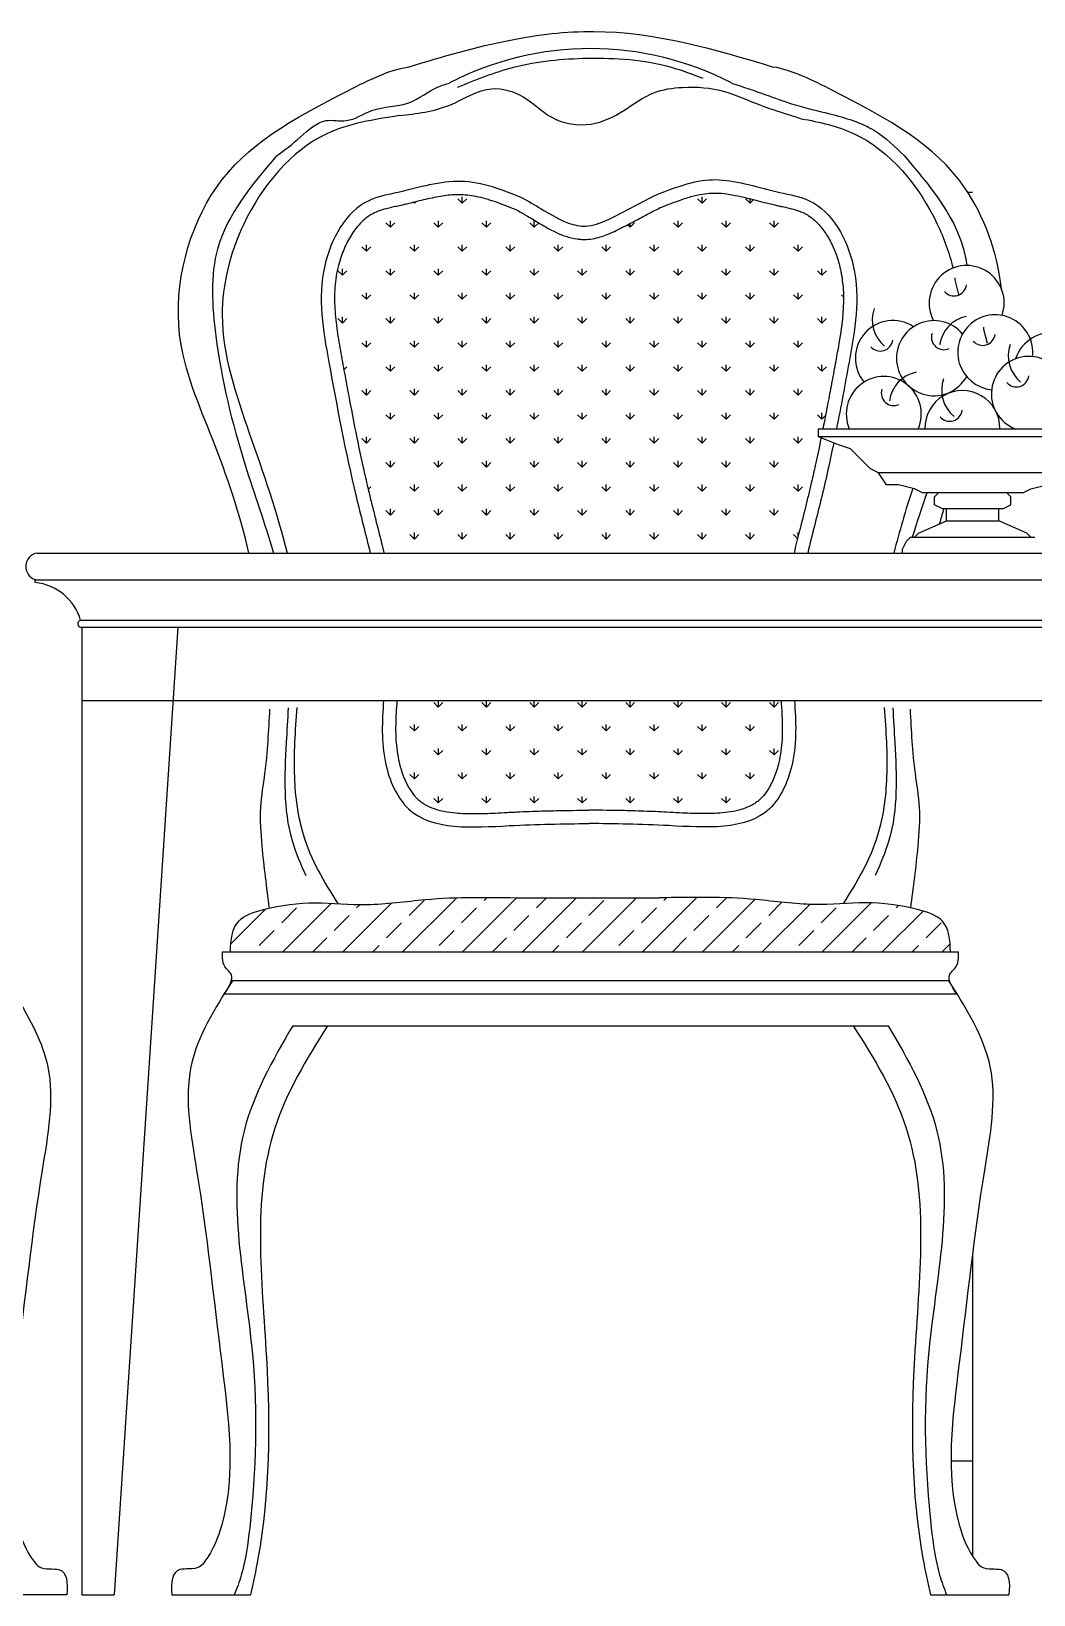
# Model space of a CAD drawing. Header units: inches. Extents: x 10 to 52.5, y 12.2 to 37.
# Drawn here: x 23.417 to 24.168, y 15.676 to 16.846 of the extents above; entities that cross this region are included whole.
import ezdxf

# ---------------------------------------------------------------- set-up
doc = ezdxf.new("R2010")
doc.units = ezdxf.units.IN
doc.header["$MEASUREMENT"] = 0
doc.layers.add('02', color=2, linetype='Continuous')

msp = doc.modelspace()

# ---------------------------------------------------------------- linework, layer by layer
at = {"layer": '02'}
for p, q in [((23.7036, 16.7175), (23.7029, 16.7181)), ((23.7036, 16.7175), (23.7046, 16.7186)), ((23.7036, 16.7175), (23.7036, 16.7183)), ((23.7395, 16.7175), (23.7361, 16.7209)), ((23.7395, 16.7175), (23.7395, 16.7223)), ((23.7395, 16.7175), (23.7429, 16.7209)), ((23.9191, 16.7175), (23.9157, 16.7209)), ((23.9191, 16.7175), (23.9191, 16.7223)), ((23.9191, 16.7175), (23.9225, 16.7209)), ((23.955, 16.7175), (23.9517, 16.7209)), ((23.955, 16.7175), (23.955, 16.7209)), ((23.955, 16.7175), (23.9577, 16.7202)), ((24.1217, 16.7256), (24.1182, 16.7256)), ((23.6856, 16.6995), (23.6823, 16.7029)), ((23.6856, 16.6996), (23.6856, 16.7043)), ((23.6856, 16.6995), (23.689, 16.7029)), ((23.7215, 16.6995), (23.7182, 16.7029)), ((23.7215, 16.6995), (23.7249, 16.7029)), ((23.7216, 16.6996), (23.7216, 16.7043)), ((23.7575, 16.6995), (23.7541, 16.7029)), ((23.7575, 16.6996), (23.7575, 16.7043)), ((23.7575, 16.6995), (23.7608, 16.7029)), ((23.7934, 16.6995), (23.79, 16.7029)), ((23.7934, 16.6996), (23.7934, 16.7043)), ((23.7934, 16.6995), (23.7967, 16.7029)), ((23.8652, 16.6995), (23.8633, 16.7014)), ((23.8652, 16.6995), (23.8686, 16.7029)), ((23.8652, 16.6996), (23.8652, 16.7024)), ((23.9011, 16.6995), (23.8978, 16.7029)), ((23.9011, 16.6995), (23.9045, 16.7029)), ((23.9012, 16.6996), (23.9012, 16.7043)), ((23.9371, 16.6995), (23.9337, 16.7029)), ((23.9371, 16.6996), (23.9371, 16.7043)), ((23.9371, 16.6995), (23.9404, 16.7029)), ((23.973, 16.6995), (23.9696, 16.7029)), ((23.973, 16.6996), (23.973, 16.7043)), ((23.973, 16.6995), (23.9764, 16.7029)), ((23.6677, 16.6816), (23.6643, 16.685)), ((23.6677, 16.6816), (23.6677, 16.6864)), ((23.6677, 16.6816), (23.671, 16.685)), ((23.7036, 16.6816), (23.7002, 16.685)), ((23.7036, 16.6816), (23.7036, 16.6864)), ((23.7036, 16.6816), (23.707, 16.685)), ((23.7395, 16.6816), (23.7361, 16.685)), ((23.7395, 16.6816), (23.7395, 16.6864)), ((23.7395, 16.6816), (23.7429, 16.685)), ((23.7754, 16.6816), (23.7721, 16.685)), ((23.7754, 16.6816), (23.7754, 16.6864)), ((23.7754, 16.6816), (23.7788, 16.685)), ((23.8113, 16.6816), (23.808, 16.685)), ((23.8113, 16.6816), (23.8147, 16.685)), ((23.8114, 16.6816), (23.8114, 16.6864)), ((23.8473, 16.6816), (23.8439, 16.685)), ((23.8473, 16.6816), (23.8473, 16.6864)), ((23.8473, 16.6816), (23.8506, 16.685)), ((23.8832, 16.6816), (23.8798, 16.685)), ((23.8832, 16.6816), (23.8832, 16.6864)), ((23.8832, 16.6816), (23.8866, 16.685)), ((23.9191, 16.6816), (23.9157, 16.685)), ((23.9191, 16.6816), (23.9191, 16.6864)), ((23.9191, 16.6816), (23.9225, 16.685)), ((23.955, 16.6816), (23.9517, 16.685)), ((23.955, 16.6816), (23.955, 16.6864)), ((23.955, 16.6816), (23.9584, 16.685)), ((23.991, 16.6816), (23.9876, 16.685)), ((23.991, 16.6816), (23.991, 16.6864)), ((23.991, 16.6816), (23.9943, 16.685)), ((23.6497, 16.6636), (23.6463, 16.667)), ((23.6497, 16.6637), (23.6497, 16.6684)), ((23.6497, 16.6636), (23.6531, 16.667)), ((23.6856, 16.6636), (23.6823, 16.667)), ((23.6856, 16.6637), (23.6856, 16.6684)), ((23.6856, 16.6636), (23.689, 16.667)), ((23.7215, 16.6636), (23.7182, 16.667)), ((23.7215, 16.6636), (23.7249, 16.667)), ((23.7216, 16.6637), (23.7216, 16.6684)), ((23.7575, 16.6636), (23.7541, 16.667)), ((23.7575, 16.6637), (23.7575, 16.6684)), ((23.7575, 16.6636), (23.7608, 16.667)), ((23.7934, 16.6636), (23.79, 16.667)), ((23.7934, 16.6637), (23.7934, 16.6684)), ((23.7934, 16.6636), (23.7968, 16.667)), ((23.8293, 16.6636), (23.8259, 16.667)), ((23.8293, 16.6637), (23.8293, 16.6684)), ((23.8293, 16.6636), (23.8327, 16.667)), ((23.8652, 16.6636), (23.8619, 16.667)), ((23.8652, 16.6637), (23.8652, 16.6684)), ((23.8652, 16.6636), (23.8686, 16.667)), ((23.9011, 16.6636), (23.8978, 16.667)), ((23.9011, 16.6636), (23.9045, 16.667)), ((23.9012, 16.6637), (23.9012, 16.6684)), ((23.9371, 16.6636), (23.9337, 16.667)), ((23.9371, 16.6637), (23.9371, 16.6684)), ((23.9371, 16.6636), (23.9404, 16.667)), ((23.973, 16.6636), (23.9696, 16.667)), ((23.973, 16.6637), (23.973, 16.6684)), ((23.973, 16.6636), (23.9764, 16.667)), ((24.0089, 16.6636), (24.0055, 16.667)), ((24.0089, 16.6637), (24.0089, 16.6684)), ((24.0089, 16.6636), (24.0123, 16.667)), ((24.1087, 16.6601), (24.1087, 16.6617)), ((24.1114, 16.6493), (24.1087, 16.6601)), ((23.6677, 16.6457), (23.6643, 16.649)), ((23.6677, 16.6457), (23.6677, 16.6505)), ((23.6677, 16.6457), (23.671, 16.649)), ((23.7036, 16.6457), (23.7002, 16.649)), ((23.7036, 16.6457), (23.7036, 16.6505)), ((23.7036, 16.6457), (23.707, 16.649)), ((23.7395, 16.6457), (23.7361, 16.649)), ((23.7395, 16.6457), (23.7395, 16.6505)), ((23.7395, 16.6457), (23.7429, 16.649)), ((23.7754, 16.6457), (23.7721, 16.649)), ((23.7754, 16.6457), (23.7754, 16.6505)), ((23.7754, 16.6457), (23.7788, 16.649)), ((23.8113, 16.6457), (23.808, 16.649)), ((23.8113, 16.6457), (23.8147, 16.649)), ((23.8114, 16.6457), (23.8114, 16.6505)), ((23.8473, 16.6457), (23.8439, 16.649)), ((23.8473, 16.6457), (23.8473, 16.6505)), ((23.8473, 16.6457), (23.8506, 16.649)), ((23.8832, 16.6457), (23.8798, 16.649)), ((23.8832, 16.6457), (23.8832, 16.6505)), ((23.8832, 16.6457), (23.8866, 16.649)), ((23.9191, 16.6457), (23.9157, 16.649)), ((23.9191, 16.6457), (23.9191, 16.6505)), ((23.9191, 16.6457), (23.9225, 16.649)), ((23.955, 16.6457), (23.9517, 16.649)), ((23.955, 16.6457), (23.955, 16.6505)), ((23.955, 16.6457), (23.9584, 16.649)), ((23.991, 16.6457), (23.9876, 16.649)), ((23.991, 16.6457), (23.991, 16.6505)), ((23.991, 16.6457), (23.9943, 16.649)), ((24.025, 16.6475), (24.0235, 16.649)), ((23.6497, 16.6277), (23.6463, 16.6311)), ((23.6497, 16.6277), (23.6497, 16.6325)), ((23.6497, 16.6277), (23.6531, 16.6311)), ((23.6856, 16.6277), (23.6823, 16.6311)), ((23.6856, 16.6277), (23.6856, 16.6325)), ((23.6856, 16.6277), (23.689, 16.6311)), ((23.7215, 16.6277), (23.7182, 16.6311)), ((23.7215, 16.6277), (23.7249, 16.6311)), ((23.7216, 16.6277), (23.7216, 16.6325)), ((23.7575, 16.6277), (23.7541, 16.6311)), ((23.7575, 16.6277), (23.7575, 16.6325)), ((23.7575, 16.6277), (23.7608, 16.6311)), ((23.7934, 16.6277), (23.79, 16.6311)), ((23.7934, 16.6277), (23.7934, 16.6325)), ((23.7934, 16.6277), (23.7968, 16.6311)), ((23.8293, 16.6277), (23.8259, 16.6311)), ((23.8293, 16.6277), (23.8293, 16.6325)), ((23.8293, 16.6277), (23.8327, 16.6311)), ((23.8652, 16.6277), (23.8619, 16.6311)), ((23.8652, 16.6277), (23.8652, 16.6325)), ((23.8652, 16.6277), (23.8686, 16.6311)), ((23.9011, 16.6277), (23.8978, 16.6311)), ((23.9011, 16.6277), (23.9045, 16.6311)), ((23.9012, 16.6277), (23.9012, 16.6325)), ((23.9371, 16.6277), (23.9337, 16.6311)), ((23.9371, 16.6277), (23.9371, 16.6325)), ((23.9371, 16.6277), (23.9404, 16.6311)), ((23.973, 16.6277), (23.9696, 16.6311)), ((23.973, 16.6277), (23.973, 16.6325)), ((23.973, 16.6277), (23.9764, 16.6311)), ((24.0089, 16.6277), (24.0055, 16.6311)), ((24.0089, 16.6277), (24.0089, 16.6325)), ((24.0089, 16.6277), (24.0123, 16.6311)), ((24.1301, 16.6231), (24.1301, 16.6247)), ((23.6677, 16.6097), (23.6643, 16.6131)), ((23.6677, 16.6098), (23.6677, 16.6145)), ((23.6677, 16.6097), (23.671, 16.6131)), ((23.7036, 16.6097), (23.7002, 16.6131)), ((23.7036, 16.6098), (23.7036, 16.6145)), ((23.7036, 16.6097), (23.707, 16.6131)), ((23.7395, 16.6097), (23.7361, 16.6131)), ((23.7395, 16.6098), (23.7395, 16.6145)), ((23.7395, 16.6097), (23.7429, 16.6131)), ((23.7754, 16.6097), (23.7721, 16.6131)), ((23.7754, 16.6098), (23.7754, 16.6145)), ((23.7754, 16.6097), (23.7788, 16.6131)), ((23.8113, 16.6097), (23.808, 16.6131)), ((23.8113, 16.6097), (23.8147, 16.6131)), ((23.8114, 16.6098), (23.8114, 16.6145)), ((23.8473, 16.6097), (23.8439, 16.6131)), ((23.8473, 16.6098), (23.8473, 16.6145)), ((23.8473, 16.6097), (23.8506, 16.6131)), ((23.8832, 16.6097), (23.8798, 16.6131)), ((23.8832, 16.6098), (23.8832, 16.6145)), ((23.8832, 16.6097), (23.8866, 16.6131)), ((23.9191, 16.6097), (23.9157, 16.6131)), ((23.9191, 16.6098), (23.9191, 16.6145)), ((23.9191, 16.6097), (23.9225, 16.6131)), ((23.955, 16.6097), (23.9517, 16.6131)), ((23.955, 16.6098), (23.955, 16.6145)), ((23.955, 16.6097), (23.9584, 16.6131)), ((23.991, 16.6097), (23.9876, 16.6131)), ((23.991, 16.6098), (23.991, 16.6145)), ((23.991, 16.6097), (23.9943, 16.6131)), ((24.1328, 16.6124), (24.1301, 16.6231)), ((23.6507, 16.5928), (23.6531, 16.5951)), ((23.6856, 16.5918), (23.6823, 16.5951)), ((23.6856, 16.5918), (23.6856, 16.5966)), ((23.6856, 16.5918), (23.689, 16.5951)), ((23.7215, 16.5918), (23.7182, 16.5951)), ((23.7215, 16.5918), (23.7249, 16.5951)), ((23.7216, 16.5918), (23.7216, 16.5966)), ((23.7575, 16.5918), (23.7541, 16.5951)), ((23.7575, 16.5918), (23.7575, 16.5966)), ((23.7575, 16.5918), (23.7608, 16.5951)), ((23.7934, 16.5918), (23.79, 16.5951)), ((23.7934, 16.5918), (23.7934, 16.5966)), ((23.7934, 16.5918), (23.7968, 16.5951)), ((23.8293, 16.5918), (23.8259, 16.5951)), ((23.8293, 16.5918), (23.8293, 16.5966)), ((23.8293, 16.5918), (23.8327, 16.5951)), ((23.8652, 16.5918), (23.8619, 16.5951)), ((23.8652, 16.5918), (23.8652, 16.5966)), ((23.8652, 16.5918), (23.8686, 16.5951)), ((23.9011, 16.5918), (23.8978, 16.5951)), ((23.9011, 16.5918), (23.9045, 16.5951)), ((23.9012, 16.5918), (23.9012, 16.5966)), ((23.9371, 16.5918), (23.9337, 16.5951)), ((23.9371, 16.5918), (23.9371, 16.5966)), ((23.9371, 16.5918), (23.9404, 16.5951)), ((23.973, 16.5918), (23.9696, 16.5951)), ((23.973, 16.5918), (23.973, 16.5966)), ((23.973, 16.5918), (23.9764, 16.5951)), ((24.0089, 16.5918), (24.0055, 16.5951)), ((24.0089, 16.5918), (24.0089, 16.5966)), ((24.0089, 16.5918), (24.0123, 16.5951)), ((23.6677, 16.5738), (23.6643, 16.5772)), ((23.6677, 16.5739), (23.6677, 16.5786)), ((23.6677, 16.5738), (23.671, 16.5772)), ((23.7036, 16.5738), (23.7002, 16.5772)), ((23.7036, 16.5739), (23.7036, 16.5786)), ((23.7036, 16.5738), (23.707, 16.5772)), ((23.7395, 16.5738), (23.7361, 16.5772)), ((23.7395, 16.5739), (23.7395, 16.5786)), ((23.7395, 16.5738), (23.7429, 16.5772)), ((23.7754, 16.5738), (23.7721, 16.5772)), ((23.7754, 16.5739), (23.7754, 16.5786)), ((23.7754, 16.5738), (23.7788, 16.5772)), ((23.8113, 16.5738), (23.808, 16.5772)), ((23.8113, 16.5738), (23.8147, 16.5772)), ((23.8114, 16.5739), (23.8114, 16.5786)), ((23.8473, 16.5738), (23.8439, 16.5772)), ((23.8473, 16.5739), (23.8473, 16.5786)), ((23.8473, 16.5738), (23.8506, 16.5772)), ((23.8832, 16.5738), (23.8798, 16.5772)), ((23.8832, 16.5739), (23.8832, 16.5786)), ((23.8832, 16.5738), (23.8866, 16.5772)), ((23.9191, 16.5738), (23.9157, 16.5772)), ((23.9191, 16.5739), (23.9191, 16.5786)), ((23.9191, 16.5738), (23.9225, 16.5772)), ((23.955, 16.5738), (23.9517, 16.5772)), ((23.955, 16.5739), (23.955, 16.5786)), ((23.955, 16.5738), (23.9584, 16.5772)), ((23.991, 16.5738), (23.9876, 16.5772)), ((23.991, 16.5739), (23.991, 16.5786)), ((23.991, 16.5738), (23.9943, 16.5772)), ((23.6856, 16.5559), (23.6823, 16.5592)), ((23.6856, 16.5559), (23.6856, 16.5607)), ((23.6856, 16.5559), (23.689, 16.5592)), ((23.7215, 16.5559), (23.7182, 16.5592)), ((23.7215, 16.5559), (23.7249, 16.5592)), ((23.7216, 16.5559), (23.7216, 16.5607)), ((23.7575, 16.5559), (23.7541, 16.5592)), ((23.7575, 16.5559), (23.7575, 16.5607)), ((23.7575, 16.5559), (23.7608, 16.5592)), ((23.7934, 16.5559), (23.79, 16.5592)), ((23.7934, 16.5559), (23.7934, 16.5607)), ((23.7934, 16.5559), (23.7968, 16.5592)), ((23.8293, 16.5559), (23.8259, 16.5592)), ((23.8293, 16.5559), (23.8293, 16.5607)), ((23.8293, 16.5559), (23.8327, 16.5592)), ((23.8652, 16.5559), (23.8619, 16.5592)), ((23.8652, 16.5559), (23.8652, 16.5607)), ((23.8652, 16.5559), (23.8686, 16.5592)), ((23.9011, 16.5559), (23.8978, 16.5592)), ((23.9011, 16.5559), (23.9045, 16.5592)), ((23.9012, 16.5559), (23.9012, 16.5607)), ((23.9371, 16.5559), (23.9337, 16.5592)), ((23.9371, 16.5559), (23.9371, 16.5607)), ((23.9371, 16.5559), (23.9404, 16.5592)), ((23.973, 16.5559), (23.9696, 16.5592)), ((23.973, 16.5559), (23.973, 16.5607)), ((23.973, 16.5559), (23.9764, 16.5592)), ((24.0089, 16.5559), (24.0055, 16.5592)), ((24.0089, 16.5559), (24.0089, 16.5607)), ((24.0089, 16.5559), (24.0116, 16.5585)), ((23.6677, 16.5379), (23.6677, 16.5427)), ((23.7036, 16.5379), (23.7036, 16.5427)), ((23.7395, 16.5379), (23.7395, 16.5427)), ((23.7754, 16.5379), (23.7754, 16.5427)), ((23.8114, 16.5379), (23.8114, 16.5427)), ((23.8473, 16.5379), (23.8473, 16.5427)), ((23.8832, 16.5379), (23.8832, 16.5427)), ((23.9191, 16.5379), (23.9191, 16.5427)), ((23.955, 16.5379), (23.955, 16.5427)), ((23.991, 16.5379), (23.991, 16.5427)), ((24.0063, 16.5426), (24.0063, 16.5486)), ((24.0063, 16.5486), (24.2373, 16.5486)), ((24.0213, 16.5366), (24.0063, 16.5426)), ((24.0063, 16.5426), (24.0063, 16.5426)), ((24.2373, 16.5426), (24.0063, 16.5426)), ((24.0213, 16.5426), (24.0213, 16.5426)), ((24.0393, 16.5426), (24.0393, 16.5426)), ((24.0633, 16.5426), (24.0633, 16.5426)), ((24.0933, 16.5426), (24.0933, 16.5426)), ((24.1233, 16.5426), (24.1233, 16.5426)), ((24.1503, 16.5426), (24.1503, 16.5426)), ((23.6677, 16.5379), (23.6643, 16.5413)), ((23.6677, 16.5379), (23.671, 16.5413)), ((23.7036, 16.5379), (23.7002, 16.5413)), ((23.7036, 16.5379), (23.707, 16.5413)), ((23.7395, 16.5379), (23.7361, 16.5413)), ((23.7395, 16.5379), (23.7429, 16.5413)), ((23.7754, 16.5379), (23.7721, 16.5413)), ((23.7754, 16.5379), (23.7788, 16.5413)), ((23.8113, 16.5379), (23.808, 16.5413)), ((23.8113, 16.5379), (23.8147, 16.5413)), ((23.8473, 16.5379), (23.8439, 16.5413)), ((23.8473, 16.5379), (23.8506, 16.5413)), ((23.8832, 16.5379), (23.8798, 16.5413)), ((23.8832, 16.5379), (23.8866, 16.5413)), ((23.9191, 16.5379), (23.9157, 16.5413)), ((23.9191, 16.5379), (23.9225, 16.5413)), ((23.955, 16.5379), (23.9517, 16.5413)), ((23.955, 16.5379), (23.9584, 16.5413)), ((23.991, 16.5379), (23.9876, 16.5413)), ((23.991, 16.5379), (23.9943, 16.5413)), ((24.0303, 16.5336), (24.0213, 16.5366)), ((24.0393, 16.5246), (24.0303, 16.5336)), ((23.6856, 16.5199), (23.6823, 16.5233)), ((23.6856, 16.52), (23.6856, 16.5247)), ((23.6856, 16.5199), (23.689, 16.5233)), ((23.7215, 16.5199), (23.7182, 16.5233)), ((23.7215, 16.5199), (23.7249, 16.5233)), ((23.7216, 16.52), (23.7216, 16.5247)), ((23.7575, 16.5199), (23.7541, 16.5233)), ((23.7575, 16.52), (23.7575, 16.5247)), ((23.7575, 16.5199), (23.7608, 16.5233)), ((23.7934, 16.5199), (23.79, 16.5233)), ((23.7934, 16.52), (23.7934, 16.5247)), ((23.7934, 16.5199), (23.7968, 16.5233)), ((23.8293, 16.5199), (23.8259, 16.5233)), ((23.8293, 16.52), (23.8293, 16.5247)), ((23.8293, 16.5199), (23.8327, 16.5233)), ((23.8652, 16.5199), (23.8619, 16.5233)), ((23.8652, 16.52), (23.8652, 16.5247)), ((23.8652, 16.5199), (23.8686, 16.5233)), ((23.9011, 16.5199), (23.8978, 16.5233)), ((23.9011, 16.5199), (23.9045, 16.5233)), ((23.9012, 16.52), (23.9012, 16.5247)), ((23.9371, 16.5199), (23.9337, 16.5233)), ((23.9371, 16.52), (23.9371, 16.5247)), ((23.9371, 16.5199), (23.9404, 16.5233)), ((23.973, 16.5199), (23.9696, 16.5233)), ((23.973, 16.52), (23.973, 16.5247)), ((23.973, 16.5199), (23.9764, 16.5233)), ((24.0453, 16.5186), (24.0393, 16.5246)), ((24.0513, 16.5156), (24.0453, 16.5186)), ((23.7036, 16.502), (23.7036, 16.5068)), ((23.7395, 16.502), (23.7395, 16.5068)), ((23.7754, 16.502), (23.7754, 16.5068)), ((23.8114, 16.502), (23.8114, 16.5068)), ((23.8473, 16.502), (23.8473, 16.5068)), ((23.8832, 16.502), (23.8832, 16.5068)), ((23.9191, 16.502), (23.9191, 16.5068)), ((23.955, 16.502), (23.955, 16.5068)), ((23.991, 16.502), (23.991, 16.5068)), ((24.0573, 16.5066), (24.0513, 16.5156)), ((24.1923, 16.5156), (24.0513, 16.5156)), ((24.0663, 16.5066), (24.0573, 16.5066)), ((24.0783, 16.5036), (24.0663, 16.5066)), ((24.1653, 16.5036), (24.1773, 16.5066)), ((23.669, 16.5033), (23.671, 16.5053)), ((23.7036, 16.502), (23.7002, 16.5053)), ((23.7036, 16.502), (23.707, 16.5053)), ((23.7395, 16.502), (23.7361, 16.5053)), ((23.7395, 16.502), (23.7429, 16.5053)), ((23.7754, 16.502), (23.7721, 16.5053)), ((23.7754, 16.502), (23.7788, 16.5053)), ((23.8113, 16.502), (23.808, 16.5053)), ((23.8113, 16.502), (23.8147, 16.5053)), ((23.8473, 16.502), (23.8439, 16.5053)), ((23.8473, 16.502), (23.8506, 16.5053)), ((23.8832, 16.502), (23.8798, 16.5053)), ((23.8832, 16.502), (23.8866, 16.5053)), ((23.9191, 16.502), (23.9157, 16.5053)), ((23.9191, 16.502), (23.9225, 16.5053)), ((23.955, 16.502), (23.9517, 16.5053)), ((23.955, 16.502), (23.9584, 16.5053)), ((23.991, 16.502), (23.9876, 16.5053)), ((23.991, 16.502), (23.9943, 16.5053)), ((24.0843, 16.5006), (24.0783, 16.5036)), ((24.0783, 16.5036), (24.0783, 16.5036)), ((24.1593, 16.5006), (24.0843, 16.5006)), ((24.0933, 16.4976), (24.0963, 16.5006)), ((24.0933, 16.5006), (24.0933, 16.5006)), ((24.0933, 16.4916), (24.0933, 16.4976)), ((24.0933, 16.4976), (24.0933, 16.4976)), ((24.0963, 16.5006), (24.0963, 16.5006)), ((24.1143, 16.5006), (24.1143, 16.5006)), ((24.1233, 16.5006), (24.1233, 16.5006)), ((24.1293, 16.5006), (24.1293, 16.5006)), ((24.1443, 16.5006), (24.1443, 16.5006)), ((24.1503, 16.4976), (24.1473, 16.5006)), ((24.1503, 16.5006), (24.1503, 16.5006)), ((24.1503, 16.4916), (24.1503, 16.4976)), ((24.1503, 16.4976), (24.1503, 16.4976)), ((24.1593, 16.5006), (24.1653, 16.5036)), ((24.1653, 16.5036), (24.1653, 16.5036)), ((23.6856, 16.484), (23.6823, 16.4874)), ((23.6856, 16.484), (23.6856, 16.4888)), ((23.6856, 16.484), (23.689, 16.4874)), ((23.7215, 16.484), (23.7182, 16.4874)), ((23.7215, 16.484), (23.7249, 16.4874)), ((23.7216, 16.484), (23.7216, 16.4888)), ((23.7575, 16.484), (23.7541, 16.4874)), ((23.7575, 16.484), (23.7575, 16.4888)), ((23.7575, 16.484), (23.7608, 16.4874)), ((23.7934, 16.484), (23.79, 16.4874)), ((23.7934, 16.484), (23.7934, 16.4888)), ((23.7934, 16.484), (23.7968, 16.4874)), ((23.8293, 16.484), (23.8259, 16.4874)), ((23.8293, 16.484), (23.8293, 16.4888)), ((23.8293, 16.484), (23.8327, 16.4874)), ((23.8652, 16.484), (23.8619, 16.4874)), ((23.8652, 16.484), (23.8652, 16.4888)), ((23.8652, 16.484), (23.8686, 16.4874)), ((23.9011, 16.484), (23.8978, 16.4874)), ((23.9011, 16.484), (23.9045, 16.4874)), ((23.9012, 16.484), (23.9012, 16.4888)), ((23.9371, 16.484), (23.9337, 16.4874)), ((23.9371, 16.484), (23.9371, 16.4888)), ((23.9371, 16.484), (23.9404, 16.4874)), ((23.973, 16.484), (23.9696, 16.4874)), ((23.973, 16.484), (23.973, 16.4888)), ((23.973, 16.484), (23.9764, 16.4874)), ((24.0993, 16.4886), (24.0933, 16.4916)), ((24.0993, 16.4886), (24.0993, 16.4886)), ((24.1443, 16.4886), (24.0993, 16.4886)), ((24.1023, 16.4796), (24.1023, 16.4886)), ((24.1023, 16.4886), (24.1023, 16.4886)), ((24.1023, 16.4856), (24.1023, 16.4856)), ((24.1113, 16.4886), (24.1113, 16.4886)), ((24.1233, 16.4886), (24.1233, 16.4886)), ((24.1413, 16.4796), (24.1413, 16.4886)), ((24.1413, 16.4856), (24.1413, 16.4856)), ((24.1443, 16.4886), (24.1503, 16.4916)), ((24.1443, 16.4886), (24.1443, 16.4886)), ((24.0813, 16.4706), (24.1023, 16.4796)), ((24.1023, 16.4796), (24.1413, 16.4796)), ((24.1053, 16.4796), (24.1053, 16.4796)), ((24.1383, 16.4796), (24.1383, 16.4796)), ((24.1623, 16.4706), (24.1413, 16.4796)), ((23.7036, 16.4661), (23.7002, 16.4694)), ((23.7036, 16.4661), (23.7036, 16.4709)), ((23.7036, 16.4661), (23.707, 16.4694)), ((23.7395, 16.4661), (23.7361, 16.4694)), ((23.7395, 16.4661), (23.7395, 16.4709)), ((23.7395, 16.4661), (23.7429, 16.4694)), ((23.7754, 16.4661), (23.7721, 16.4694)), ((23.7754, 16.4661), (23.7754, 16.4709)), ((23.7754, 16.4661), (23.7788, 16.4694)), ((23.8113, 16.4661), (23.808, 16.4694)), ((23.8113, 16.4661), (23.8147, 16.4694)), ((23.8114, 16.4661), (23.8114, 16.4709)), ((23.8473, 16.4661), (23.8439, 16.4694)), ((23.8473, 16.4661), (23.8473, 16.4709)), ((23.8473, 16.4661), (23.8506, 16.4694)), ((23.8832, 16.4661), (23.8798, 16.4694)), ((23.8832, 16.4661), (23.8832, 16.4709)), ((23.8832, 16.4661), (23.8866, 16.4694)), ((23.9191, 16.4661), (23.9157, 16.4694)), ((23.9191, 16.4661), (23.9191, 16.4709)), ((23.9191, 16.4661), (23.9225, 16.4694)), ((23.955, 16.4661), (23.9517, 16.4694)), ((23.955, 16.4661), (23.955, 16.4709)), ((23.955, 16.4661), (23.9584, 16.4694)), ((23.9906, 16.4664), (23.9876, 16.4694)), ((23.991, 16.4679), (23.991, 16.4709)), ((24.0693, 16.4586), (24.0723, 16.4646)), ((24.0723, 16.4646), (24.0753, 16.4676)), ((24.0753, 16.4676), (24.0753, 16.4676)), ((24.0753, 16.4676), (24.1683, 16.4676)), ((24.0783, 16.4676), (24.0813, 16.4706)), ((24.0993, 16.4676), (24.0993, 16.4676)), ((24.1233, 16.4676), (24.1233, 16.4676)), ((24.1443, 16.4676), (24.1443, 16.4676)), ((24.1653, 16.4676), (24.1623, 16.4706)), ((24.1653, 16.4676), (24.1653, 16.4676)), ((23.4209, 16.4556), (24.9036, 16.4556)), ((24.0693, 16.4556), (24.0693, 16.4586)), ((24.0693, 16.4586), (24.0693, 16.4586)), ((24.0723, 16.4556), (24.0723, 16.4556)), ((24.0783, 16.4556), (24.0783, 16.4556)), ((24.0873, 16.4556), (24.0873, 16.4556)), ((24.0963, 16.4556), (24.0963, 16.4556)), ((24.1083, 16.4556), (24.1083, 16.4556)), ((24.1233, 16.4556), (24.1233, 16.4556)), ((24.1353, 16.4556), (24.1353, 16.4556)), ((24.1473, 16.4556), (24.1473, 16.4556)), ((24.1563, 16.4556), (24.1563, 16.4556)), ((24.1653, 16.4556), (24.1653, 16.4556)), ((23.4196, 16.4356), (24.905, 16.4356)), ((23.4196, 16.4335), (23.4196, 16.4356)), ((24.871, 16.4052), (23.4536, 16.4052)), ((23.4545, 16.4001), (24.8701, 16.4001)), ((23.4545, 16.4001), (23.4545, 15.6756)), ((23.5264, 16.4001), (23.4786, 15.6756)), ((23.4545, 16.3451), (24.8701, 16.3451)), ((23.7215, 16.3403), (23.7182, 16.3437)), ((23.7215, 16.3403), (23.7249, 16.3437)), ((23.7216, 16.3404), (23.7216, 16.3451)), ((23.7575, 16.3403), (23.7541, 16.3437)), ((23.7575, 16.3404), (23.7575, 16.3451)), ((23.7575, 16.3403), (23.7608, 16.3437)), ((23.7934, 16.3403), (23.79, 16.3437)), ((23.7934, 16.3404), (23.7934, 16.3451)), ((23.7934, 16.3403), (23.7968, 16.3437)), ((23.8293, 16.3403), (23.8259, 16.3437)), ((23.8293, 16.3404), (23.8293, 16.3451)), ((23.8293, 16.3403), (23.8327, 16.3437)), ((23.8652, 16.3403), (23.8619, 16.3437)), ((23.8652, 16.3404), (23.8652, 16.3451)), ((23.8652, 16.3403), (23.8686, 16.3437)), ((23.9011, 16.3403), (23.8978, 16.3437)), ((23.9011, 16.3403), (23.9045, 16.3437)), ((23.9012, 16.3404), (23.9012, 16.3451)), ((23.9371, 16.3403), (23.9337, 16.3437)), ((23.9371, 16.3404), (23.9371, 16.3451)), ((23.9371, 16.3403), (23.9404, 16.3437)), ((23.973, 16.3403), (23.9696, 16.3437)), ((23.973, 16.3404), (23.973, 16.3451)), ((23.973, 16.3403), (23.9764, 16.3437)), ((23.7036, 16.3224), (23.7002, 16.3257)), ((23.7036, 16.3224), (23.7036, 16.3272)), ((23.7036, 16.3224), (23.707, 16.3257)), ((23.7395, 16.3224), (23.7361, 16.3257)), ((23.7395, 16.3224), (23.7395, 16.3272)), ((23.7395, 16.3224), (23.7429, 16.3257)), ((23.7754, 16.3224), (23.7721, 16.3257)), ((23.7754, 16.3224), (23.7754, 16.3272)), ((23.7754, 16.3224), (23.7788, 16.3257)), ((23.8113, 16.3224), (23.808, 16.3257)), ((23.8113, 16.3224), (23.8147, 16.3257)), ((23.8114, 16.3224), (23.8114, 16.3272)), ((23.8473, 16.3224), (23.8439, 16.3257)), ((23.8473, 16.3224), (23.8473, 16.3272)), ((23.8473, 16.3224), (23.8506, 16.3257)), ((23.8832, 16.3224), (23.8798, 16.3257)), ((23.8832, 16.3224), (23.8832, 16.3272)), ((23.8832, 16.3224), (23.8866, 16.3257)), ((23.9191, 16.3224), (23.9157, 16.3257)), ((23.9191, 16.3224), (23.9191, 16.3272)), ((23.9191, 16.3224), (23.9225, 16.3257)), ((23.955, 16.3224), (23.9517, 16.3257)), ((23.955, 16.3224), (23.955, 16.3272)), ((23.955, 16.3224), (23.9584, 16.3257)), ((23.7215, 16.3044), (23.7182, 16.3078)), ((23.7215, 16.3044), (23.7249, 16.3078)), ((23.7216, 16.3044), (23.7216, 16.3092)), ((23.7575, 16.3044), (23.7541, 16.3078)), ((23.7575, 16.3044), (23.7575, 16.3092)), ((23.7575, 16.3044), (23.7608, 16.3078)), ((23.7934, 16.3044), (23.79, 16.3078)), ((23.7934, 16.3044), (23.7934, 16.3092)), ((23.7934, 16.3044), (23.7968, 16.3078)), ((23.8293, 16.3044), (23.8259, 16.3078)), ((23.8293, 16.3044), (23.8293, 16.3092)), ((23.8293, 16.3044), (23.8327, 16.3078)), ((23.8652, 16.3044), (23.8619, 16.3078)), ((23.8652, 16.3044), (23.8652, 16.3092)), ((23.8652, 16.3044), (23.8686, 16.3078)), ((23.9011, 16.3044), (23.8978, 16.3078)), ((23.9011, 16.3044), (23.9045, 16.3078)), ((23.9012, 16.3044), (23.9012, 16.3092)), ((23.9371, 16.3044), (23.9337, 16.3078)), ((23.9371, 16.3044), (23.9371, 16.3092)), ((23.9371, 16.3044), (23.9404, 16.3078)), ((23.973, 16.3044), (23.9696, 16.3078)), ((23.973, 16.3044), (23.973, 16.3092)), ((23.973, 16.3044), (23.9764, 16.3078)), ((23.7036, 16.2865), (23.7002, 16.2898)), ((23.7036, 16.2865), (23.7036, 16.2912)), ((23.7036, 16.2865), (23.707, 16.2898)), ((23.7395, 16.2865), (23.7361, 16.2898)), ((23.7395, 16.2865), (23.7395, 16.2912)), ((23.7395, 16.2865), (23.7429, 16.2898)), ((23.7754, 16.2865), (23.7721, 16.2898)), ((23.7754, 16.2865), (23.7754, 16.2912)), ((23.7754, 16.2865), (23.7788, 16.2898)), ((23.8113, 16.2865), (23.808, 16.2898)), ((23.8113, 16.2865), (23.8147, 16.2898)), ((23.8114, 16.2865), (23.8114, 16.2912)), ((23.8473, 16.2865), (23.8439, 16.2898)), ((23.8473, 16.2865), (23.8473, 16.2912)), ((23.8473, 16.2865), (23.8506, 16.2898)), ((23.8832, 16.2865), (23.8798, 16.2898)), ((23.8832, 16.2865), (23.8832, 16.2912)), ((23.8832, 16.2865), (23.8866, 16.2898)), ((23.9191, 16.2865), (23.9157, 16.2898)), ((23.9191, 16.2865), (23.9191, 16.2912)), ((23.9191, 16.2865), (23.9225, 16.2898)), ((23.955, 16.2865), (23.9517, 16.2898)), ((23.955, 16.2865), (23.955, 16.2912)), ((23.955, 16.2865), (23.9584, 16.2898)), ((23.7216, 16.2685), (23.7216, 16.2733)), ((23.7575, 16.2685), (23.7575, 16.2733)), ((23.7934, 16.2685), (23.7934, 16.2733)), ((23.8293, 16.2685), (23.8293, 16.2733)), ((23.8652, 16.2685), (23.8652, 16.2733)), ((23.9012, 16.2685), (23.9012, 16.2733)), ((23.9371, 16.2685), (23.9371, 16.2733)), ((23.7215, 16.2685), (23.7182, 16.2719)), ((23.7215, 16.2685), (23.7249, 16.2719)), ((23.7575, 16.2685), (23.7541, 16.2719)), ((23.7575, 16.2685), (23.7608, 16.2719)), ((23.7934, 16.2685), (23.79, 16.2719)), ((23.7934, 16.2685), (23.7968, 16.2719)), ((23.8293, 16.2685), (23.8259, 16.2719)), ((23.8293, 16.2685), (23.8327, 16.2719)), ((23.8652, 16.2685), (23.8619, 16.2719)), ((23.8652, 16.2685), (23.8686, 16.2719)), ((23.9011, 16.2685), (23.8978, 16.2719)), ((23.9011, 16.2685), (23.9045, 16.2719)), ((23.9371, 16.2685), (23.9337, 16.2719)), ((23.9371, 16.2685), (23.9404, 16.2719)), ((23.605, 16.157), (23.6414, 16.1934)), ((23.6499, 16.157), (23.6865, 16.1935)), ((23.6603, 16.1899), (23.6629, 16.1924)), ((23.6948, 16.157), (23.7354, 16.1975)), ((23.6996, 16.1842), (23.7109, 16.1955)), ((23.7397, 16.157), (23.7802, 16.1975)), ((23.7558, 16.1955), (23.7581, 16.1978)), ((23.7842, 16.1974), (23.8869, 16.1974)), ((23.7846, 16.157), (23.8251, 16.1974)), ((23.795, 16.1899), (23.8026, 16.1974)), ((23.8295, 16.157), (23.87, 16.1974)), ((23.8343, 16.1842), (23.8456, 16.1955)), ((23.8744, 16.157), (23.9152, 16.1978)), ((23.8905, 16.1955), (23.8925, 16.1975)), ((23.9193, 16.157), (23.9586, 16.1962)), ((23.9298, 16.1899), (23.9374, 16.1975)), ((23.9642, 16.157), (23.9997, 16.1925)), ((23.969, 16.1842), (23.9789, 16.1941)), ((24.0091, 16.157), (24.0458, 16.1936)), ((24.0645, 16.1899), (24.0662, 16.1916)), ((23.5661, 16.163), (23.5922, 16.1891)), ((23.6042, 16.1786), (23.6154, 16.1899)), ((23.6435, 16.173), (23.6547, 16.1842)), ((23.6828, 16.1674), (23.694, 16.1786)), ((23.7389, 16.1786), (23.7501, 16.1899)), ((23.7782, 16.173), (23.7894, 16.1842)), ((23.8175, 16.1674), (23.8287, 16.1786)), ((23.8736, 16.1786), (23.8849, 16.1899)), ((23.9129, 16.173), (23.9241, 16.1842)), ((23.9522, 16.1674), (23.9634, 16.1786)), ((24.0083, 16.1786), (24.0196, 16.1899)), ((24.0476, 16.173), (24.0588, 16.1842)), ((24.0541, 16.157), (24.0846, 16.1875)), ((24.0869, 16.1674), (24.0981, 16.1786)), ((23.5874, 16.1618), (23.5986, 16.173)), ((23.6275, 16.157), (23.6379, 16.1674)), ((23.7221, 16.1618), (23.7333, 16.173)), ((23.7622, 16.157), (23.7726, 16.1674)), ((23.8568, 16.1618), (23.868, 16.173)), ((23.8969, 16.157), (23.9073, 16.1674)), ((23.9915, 16.1618), (24.0027, 16.173)), ((24.0316, 16.157), (24.042, 16.1674)), ((23.5599, 16.157), (24.1111, 16.157)), ((23.6724, 16.157), (23.6772, 16.1618)), ((23.8071, 16.157), (23.8119, 16.1618)), ((23.9418, 16.157), (23.9466, 16.1618)), ((24.0765, 16.157), (24.0813, 16.1618)), ((24.099, 16.157), (24.1049, 16.163)), ((23.5675, 16.1356), (24.1035, 16.1356)), ((23.5612, 16.1256), (24.1098, 16.1256)), ((23.6125, 16.1016), (24.0585, 16.1016)), ((24.1217, 15.9311), (24.1217, 15.7044)), ((24.1217, 15.7756), (24.1056, 15.7756)), ((23.4432, 15.6756), (23.3843, 15.6756)), ((23.4545, 15.6756), (23.4786, 15.6756)), ((23.522, 15.6756), (23.5809, 15.6756)), ((24.0901, 15.6756), (24.149, 15.6756))]:
    msp.add_line(p, q, dxfattribs=at)
for centre, radius, start, end in [((23.8355, 16.6037), 0.2296, 62.6078, 117.3922), ((24.1173, 16.6428), 0.0281, 340.5522, 208.1242), ((24.1078, 16.6575), 0.00939, 220.7787, 352.8902), ((24.0722, 16.6301), 0.0256, 160.5698, 230.2176), ((24.062, 16.6016), 0.0281, 56.735, 219.7741), ((24.0928, 16.6015), 0.0281, 40.082, 330.7022), ((24.1224, 16.6078), 0.0256, 102.1264, 171.7742), ((24.1387, 16.6059), 0.0281, 353.5977, 264.4893), ((24.0526, 16.6162), 0.00939, 220.7787, 352.8902), ((24.1003, 16.6172), 0.00939, 162.3353, 294.4468), ((24.1293, 16.6205), 0.00939, 220.7787, 352.8902), ((24.1741, 16.6033), 0.0256, 160.5698, 230.2176), ((24.1807, 16.5924), 0.0281, 353.5977, 162.103), ((24.1639, 16.5748), 0.0281, 20.5121, 248.6669), ((24.0848, 16.566), 0.0256, 102.1264, 171.7742), ((24.1545, 16.5894), 0.00939, 220.7787, 352.8902), ((24.0552, 16.5597), 0.0281, 336.7176, 203.2824), ((24.0627, 16.5754), 0.00939, 162.3353, 294.4468), ((24.062, 16.6016), 0.0281, 301.7155, 303.0702), ((24.1141, 16.5491), 0.0281, 359.1155, 180.8845), ((24.1242, 16.5776), 0.0256, 160.5698, 230.2176), ((24.1046, 16.5637), 0.00939, 220.7787, 352.8902), ((23.4228, 16.4455), 0.0103, 100.2902, 252.1278), ((23.4154, 16.394), 0.0398, 16.3487, 83.9164), ((23.454, 16.4026), 0.00258, 99.7941, 279.7941)]:
    msp.add_arc(centre, radius, start, end, dxfattribs=at)
for points, knots in [([(23.6998, 16.8197), (23.7247, 16.8273), (23.7699, 16.8406), (23.8631, 16.8518), (23.928, 16.8331), (23.9724, 16.8195)], [8.792506, 8.792506, 8.792506, 8.792506, 87.086054, 149.951699, 287.085041, 287.085041, 287.085041, 287.085041]), ([(23.5797, 16.4556), (23.5727, 16.4849), (23.5548, 16.5389), (23.5152, 16.6268), (23.5466, 16.7448), (23.6234, 16.7866), (23.6854, 16.8178), (23.6998, 16.8197)], [291.067804, 291.067804, 291.067804, 291.067804, 380.861255, 462.817228, 576.223654, 699.089926, 742.250062, 742.250062, 742.250062, 742.250062]), ([(24.1433, 16.6534), (24.1403, 16.6809), (24.1152, 16.7498), (24.048, 16.7864), (23.9864, 16.8174), (23.9724, 16.8195)], [496.185637, 496.185637, 496.185637, 496.185637, 576.223654, 699.089926, 741.093451, 741.093451, 741.093451, 741.093451]), ([(23.6922, 16.7831), (23.7051, 16.7846), (23.7293, 16.7874), (23.7577, 16.8074), (23.7872, 16.7986), (23.8057, 16.7787), (23.8357, 16.7736), (23.8608, 16.7862), (23.8808, 16.8016), (23.9077, 16.8054), (23.9353, 16.8034), (23.9603, 16.7911), (23.9798, 16.7853), (23.9902, 16.7818), (23.9934, 16.7808)], [0, 0, 0, 0, 38.721868, 72.588198, 96.805761, 123.093578, 153.0771, 179.565128, 205.596601, 227.377586, 259.110803, 287.49115, 310.043261, 320.134268, 320.134268, 320.134268, 320.134268]), ([(23.6922, 16.7831), (23.6734, 16.7802), (23.6237, 16.7726), (23.5731, 16.7106), (23.552, 16.6266), (23.58, 16.5446), (23.6009, 16.4857), (23.6082, 16.4556)], [0, 0, 0, 0, 55.801901, 147.727656, 217.816849, 308.418063, 401.254476, 401.254476, 401.254476, 401.254476]), ([(23.9934, 16.7808), (24.0072, 16.7784), (24.0507, 16.7685), (24.0896, 16.7208), (24.1043, 16.6802), (24.1071, 16.669)], [14.412041, 14.412041, 14.412041, 14.412041, 55.801901, 147.727656, 182.031276, 182.031276, 182.031276, 182.031276]), ([(23.6003, 16.7529), (23.5819, 16.7312), (23.5487, 16.6921), (23.5541, 16.6057), (23.5723, 16.5311), (23.5916, 16.4777), (23.598, 16.4556)], [0, 0, 0, 0, 81.643458, 147.539322, 246.629534, 315.471525, 315.471525, 315.471525, 315.471525]), ([(24.0707, 16.7529), (24.0891, 16.7312), (24.1106, 16.7059), (24.1168, 16.6754), (24.1174, 16.6709)], [0, 0, 0, 0, 81.643458, 95.363006, 95.363006, 95.363006, 95.363006]), ([(23.7857, 16.7209), (23.7699, 16.7275), (23.7381, 16.7394), (23.6999, 16.7268), (23.6564, 16.7191), (23.6273, 16.6656), (23.6413, 16.5884), (23.6546, 16.5169), (23.6671, 16.4698), (23.6705, 16.4556)], [0, 0, 0, 0, 47.55606, 95.627262, 118.504912, 177.308496, 249.601348, 352.142559, 395.846125, 395.846125, 395.846125, 395.846125]), ([(23.8831, 16.7231), (23.906, 16.7323), (23.9306, 16.7394), (23.9688, 16.7268), (24.0124, 16.7191), (24.0415, 16.6656), (24.0305, 16.6056), (24.0231, 16.5652), (24.0198, 16.5486)], [0, 0, 0, 0, 47.55606, 95.627262, 118.504912, 177.308496, 249.601348, 300.261411, 300.261411, 300.261411, 300.261411]), ([(23.7818, 16.7117), (23.7765, 16.7139), (23.7714, 16.716), (23.7612, 16.7196), (23.7563, 16.7211), (23.7492, 16.7226), (23.747, 16.723), (23.7428, 16.7236), (23.7407, 16.7238), (23.7377, 16.7239), (23.7368, 16.7239), (23.735, 16.7239), (23.7341, 16.7239), (23.7313, 16.7237), (23.7295, 16.7236), (23.7236, 16.7228), (23.7195, 16.722), (23.711, 16.7202), (23.7066, 16.7191), (23.7006, 16.7176), (23.699, 16.7172), (23.6965, 16.7166), (23.6956, 16.7164), (23.6938, 16.716), (23.6931, 16.7158), (23.6917, 16.7155), (23.691, 16.7153), (23.6888, 16.7149), (23.6875, 16.7146), (23.6837, 16.7137), (23.6815, 16.7132), (23.6773, 16.7119), (23.6754, 16.7112), (23.672, 16.7095), (23.6703, 16.7086), (23.6671, 16.7063), (23.6656, 16.705), (23.6626, 16.702), (23.6611, 16.7004), (23.6575, 16.6957), (23.6554, 16.6924), (23.6517, 16.6853), (23.6501, 16.6815), (23.648, 16.6754), (23.6473, 16.6731), (23.6453, 16.6655), (23.6445, 16.6601), (23.6437, 16.6494), (23.6437, 16.644), (23.6443, 16.6331), (23.6449, 16.6276), (23.6465, 16.6164), (23.6475, 16.6107), (23.649, 16.6022), (23.6495, 16.5994), (23.6506, 16.5937), (23.6511, 16.5909), (23.6527, 16.5824), (23.6537, 16.5768), (23.6569, 16.56), (23.6591, 16.5488), (23.6626, 16.5317), (23.6639, 16.5257), (23.6663, 16.5147), (23.6675, 16.5097), (23.6695, 16.5012), (23.6703, 16.4978), (23.672, 16.4909), (23.6729, 16.4875), (23.6755, 16.4771), (23.6773, 16.4701), (23.6796, 16.4606), (23.6802, 16.4581), (23.6808, 16.4556)], [0, 0, 0, 0, 16.105718, 16.105718, 32.211437, 32.211437, 39.742687, 39.742687, 47.097692, 47.097692, 50.322748, 50.322748, 53.547804, 53.547804, 59.997916, 59.997916, 73.610837, 73.610837, 87.223759, 87.223759, 91.804123, 91.804123, 94.666317, 94.666317, 96.788074, 96.788074, 98.909831, 98.909831, 103.153345, 103.153345, 110.832456, 110.832456, 118.511567, 118.511567, 126.190678, 126.190678, 133.869788, 133.869788, 141.548899, 141.548899, 154.448863, 154.448863, 167.348826, 167.348826, 174.7775, 174.7775, 192.283462, 192.283462, 209.789424, 209.789424, 227.295386, 227.295386, 244.801348, 244.801348, 253.395548, 253.395548, 261.989749, 261.989749, 279.178151, 279.178151, 313.554954, 313.554954, 331.989422, 331.989422, 347.636767, 347.636767, 358.375965, 358.375965, 369.115163, 369.115163, 390.593559, 390.593559, 398.214888, 398.214888, 398.214888, 398.214888]), ([(23.8868, 16.7138), (23.892, 16.7159), (23.8966, 16.7177), (23.9044, 16.7205), (23.9077, 16.7216), (23.9138, 16.7233), (23.9165, 16.7239), (23.9217, 16.7248), (23.9241, 16.725), (23.9288, 16.7252), (23.9312, 16.7252), (23.9362, 16.7247), (23.9389, 16.7243), (23.9445, 16.7233), (23.9474, 16.7227), (23.955, 16.7209), (23.9598, 16.7197), (23.9663, 16.718), (23.9679, 16.7176), (23.9708, 16.7169), (23.9722, 16.7166), (23.9745, 16.7161), (23.9755, 16.7158), (23.9773, 16.7154), (23.9782, 16.7152), (23.9809, 16.7147), (23.9826, 16.7143), (23.9866, 16.7133), (23.9887, 16.7128), (23.9915, 16.7118), (23.9923, 16.7115), (23.9937, 16.711), (23.9942, 16.7108), (23.9951, 16.7103), (23.9955, 16.7102), (23.9962, 16.7098), (23.9966, 16.7096), (23.9977, 16.709), (23.9984, 16.7085), (24.0005, 16.7071), (24.0019, 16.706), (24.0055, 16.7028), (24.0076, 16.7005), (24.0115, 16.6953), (24.0133, 16.6925), (24.0166, 16.6864), (24.018, 16.6831), (24.0205, 16.6765), (24.0215, 16.6731), (24.0234, 16.6652), (24.0241, 16.6607), (24.025, 16.6518), (24.0251, 16.6473), (24.0248, 16.6382), (24.0245, 16.6336), (24.0232, 16.6219), (24.022, 16.6147), (24.0203, 16.6053), (24.0199, 16.6032), (24.0191, 16.5985), (24.0186, 16.596), (24.0177, 16.591), (24.0172, 16.5885), (24.0158, 16.581), (24.0149, 16.576), (24.0125, 16.5635), (24.0111, 16.5561), (24.0096, 16.5486)], [0, 0, 0, 0, 10.904232, 10.904232, 20.800128, 20.800128, 30.696024, 30.696024, 40.59192, 40.59192, 50.487816, 50.487816, 60.383713, 60.383713, 70.279609, 70.279609, 85.347561, 85.347561, 90.045425, 90.045425, 94.118077, 94.118077, 96.827117, 96.827117, 99.536157, 99.536157, 104.954236, 104.954236, 112.394304, 112.394304, 115.682619, 115.682619, 117.97601, 117.97601, 119.667521, 119.667521, 121.359032, 121.359032, 124.742054, 124.742054, 131.508098, 131.508098, 142.64484, 142.64484, 153.781581, 153.781581, 164.918323, 164.918323, 176.055064, 176.055064, 190.674983, 190.674983, 205.294902, 205.294902, 219.91482, 219.91482, 242.351663, 242.351663, 248.876449, 248.876449, 256.498202, 256.498202, 264.119955, 264.119955, 279.363462, 279.363462, 302.257362, 302.257362, 302.257362, 302.257362]), ([(23.7806, 16.7123), (23.7832, 16.7108), (23.7858, 16.7093), (23.7901, 16.7068), (23.7918, 16.7058), (23.7948, 16.704), (23.7961, 16.7032), (23.7987, 16.7017), (23.8001, 16.7009), (23.804, 16.6986), (23.8067, 16.6971), (23.812, 16.6947), (23.8144, 16.6936), (23.8198, 16.6919), (23.8226, 16.6912), (23.8266, 16.6906), (23.8277, 16.6905), (23.83, 16.6904), (23.8312, 16.6904), (23.8346, 16.6905), (23.8366, 16.6908), (23.8406, 16.6916), (23.8424, 16.6921), (23.846, 16.6933), (23.8477, 16.694), (23.8502, 16.695), (23.8511, 16.6954), (23.8539, 16.6967), (23.8558, 16.6976), (23.8598, 16.6996), (23.8619, 16.7007), (23.8649, 16.7023), (23.8658, 16.7027), (23.8676, 16.7037), (23.8686, 16.7042), (23.8713, 16.7056), (23.8732, 16.7066), (23.8787, 16.7095), (23.8825, 16.7115), (23.8867, 16.7137), (23.8872, 16.714), (23.8877, 16.7143)], [0, 0, 0, 0, 9.009067, 9.009067, 14.968217, 14.968217, 19.51752, 19.51752, 24.066823, 24.066823, 32.423227, 32.423227, 39.269201, 39.269201, 46.115176, 46.115176, 48.588894, 48.588894, 51.245864, 51.245864, 55.849558, 55.849558, 60.453251, 60.453251, 65.056944, 65.056944, 67.673256, 67.673256, 73.546329, 73.546329, 80.477146, 80.477146, 83.612134, 83.612134, 86.747123, 86.747123, 93.017099, 93.017099, 105.557052, 105.557052, 107.347357, 107.347357, 107.347357, 107.347357]), ([(24.0082, 16.5419), (24.0082, 16.5416), (24.0082, 16.5414), (24.0069, 16.5352), (24.0056, 16.5291), (24.0032, 16.5181), (24.0021, 16.5131), (24.0002, 16.505), (23.9995, 16.502), (23.998, 16.496), (23.9973, 16.4929), (23.995, 16.4838), (23.9934, 16.4777), (23.9906, 16.4663), (23.9892, 16.461), (23.988, 16.4556)], [309.215467, 309.215467, 309.215467, 309.215467, 309.850476, 309.850476, 328.535926, 328.535926, 344.102059, 344.102059, 353.55662, 353.55662, 363.011181, 363.011181, 381.920303, 381.920303, 398.215294, 398.215294, 398.215294, 398.215294]), ([(24.0177, 16.5381), (24.0149, 16.5247), (24.0089, 16.4971), (24.0016, 16.4698), (23.9982, 16.4556)], [311.030764, 311.030764, 311.030764, 311.030764, 352.142559, 395.846125, 395.846125, 395.846125, 395.846125]), ([(23.6805, 16.3451), (23.6794, 16.3297), (23.678, 16.3014), (23.7014, 16.2463), (23.7715, 16.2521), (23.8148, 16.2529), (23.8344, 16.2531)], [507.338789, 507.338789, 507.338789, 507.338789, 553.686663, 592.311763, 668.773506, 728.504077, 728.504077, 728.504077, 728.504077]), ([(23.6905, 16.3451), (23.6903, 16.342), (23.6901, 16.339), (23.6896, 16.3299), (23.6894, 16.3239), (23.6899, 16.3122), (23.6905, 16.3064), (23.6926, 16.2969), (23.6936, 16.2931), (23.6963, 16.2859), (23.6979, 16.2825), (23.7009, 16.2774), (23.7023, 16.2754), (23.7043, 16.2731), (23.7049, 16.2725), (23.7059, 16.2715), (23.7064, 16.271), (23.7074, 16.2702), (23.7079, 16.2698), (23.7096, 16.2686), (23.7107, 16.2678), (23.7139, 16.266), (23.716, 16.2651), (23.7207, 16.2634), (23.7232, 16.2628), (23.7286, 16.2617), (23.7314, 16.2613), (23.7389, 16.2606), (23.7438, 16.2605), (23.7538, 16.2605), (23.759, 16.2607), (23.7672, 16.2611), (23.7702, 16.2613), (23.7748, 16.2615), (23.7764, 16.2616), (23.7796, 16.2617), (23.7811, 16.2618), (23.7858, 16.262), (23.7889, 16.2621), (23.7981, 16.2625), (23.804, 16.2626), (23.8181, 16.2629), (23.8262, 16.263), (23.8343, 16.2631)], [506.624873, 506.624873, 506.624873, 506.624873, 515.943672, 515.943672, 534.814543, 534.814543, 553.685415, 553.685415, 566.237541, 566.237541, 578.789667, 578.789667, 587.752243, 587.752243, 591.086932, 591.086932, 593.946777, 593.946777, 596.806622, 596.806622, 602.526313, 602.526313, 611.870326, 611.870326, 621.21434, 621.21434, 630.558353, 630.558353, 645.025039, 645.025039, 659.491725, 659.491725, 667.873146, 667.873146, 672.354988, 672.354988, 676.836831, 676.836831, 685.800515, 685.800515, 703.727885, 703.727885, 728.504077, 728.504077, 728.504077, 728.504077]), ([(23.9883, 16.3451), (23.9894, 16.3297), (23.9907, 16.3014), (23.9674, 16.2463), (23.8972, 16.2521), (23.8539, 16.2529), (23.8344, 16.2531)], [507.338789, 507.338789, 507.338789, 507.338789, 553.686663, 592.311763, 668.773506, 728.504077, 728.504077, 728.504077, 728.504077]), ([(23.9783, 16.3451), (23.9785, 16.3412), (23.9788, 16.3375), (23.9792, 16.3277), (23.9793, 16.3218), (23.9787, 16.3101), (23.9779, 16.3044), (23.9757, 16.295), (23.9746, 16.2913), (23.9718, 16.2845), (23.9702, 16.2812), (23.9674, 16.2768), (23.9663, 16.2753), (23.9645, 16.2732), (23.9639, 16.2726), (23.9628, 16.2715), (23.9623, 16.271), (23.9613, 16.2701), (23.9608, 16.2697), (23.9591, 16.2685), (23.958, 16.2678), (23.9548, 16.266), (23.9526, 16.265), (23.9479, 16.2634), (23.9454, 16.2627), (23.94, 16.2617), (23.9371, 16.2613), (23.9295, 16.2606), (23.9247, 16.2605), (23.9146, 16.2605), (23.9094, 16.2607), (23.9012, 16.2611), (23.8981, 16.2613), (23.892, 16.2616), (23.8891, 16.2618), (23.8833, 16.262), (23.8805, 16.2621), (23.872, 16.2624), (23.8664, 16.2626), (23.8521, 16.2629), (23.8433, 16.263), (23.8345, 16.2631)], [506.62489, 506.62489, 506.62489, 506.62489, 518.189853, 518.189853, 537.052268, 537.052268, 555.914683, 555.914683, 568.120153, 568.120153, 580.325623, 580.325623, 587.466989, 587.466989, 591.149696, 591.149696, 594.038363, 594.038363, 596.927031, 596.927031, 602.704365, 602.704365, 612.073334, 612.073334, 621.442303, 621.442303, 630.811271, 630.811271, 645.312405, 645.312405, 659.813539, 659.813539, 668.379464, 668.379464, 676.67719, 676.67719, 684.974916, 684.974916, 701.570369, 701.570369, 728.504077, 728.504077, 728.504077, 728.504077]), ([(23.6091, 16.3397), (23.6086, 16.3311), (23.6066, 16.2976), (23.6047, 16.254), (23.6184, 16.2228), (23.6222, 16.2141)], [433.0057, 433.0057, 433.0057, 433.0057, 458.743831, 532.075239, 560.351694, 560.351694, 560.351694, 560.351694]), ([(23.6155, 16.3399), (23.6142, 16.3226), (23.612, 16.2905), (23.6187, 16.2389), (23.6357, 16.2094), (23.6463, 16.1931)], [518.798653, 518.798653, 518.798653, 518.798653, 570.415761, 614.623807, 672.188428, 672.188428, 672.188428, 672.188428]), ([(24.0555, 16.3399), (24.0568, 16.3226), (24.059, 16.2905), (24.0524, 16.2389), (24.0354, 16.2094), (24.0247, 16.1931)], [518.798608, 518.798608, 518.798608, 518.798608, 570.415761, 614.623807, 672.188428, 672.188428, 672.188428, 672.188428]), ([(24.062, 16.3397), (24.0624, 16.3311), (24.0645, 16.2976), (24.0663, 16.254), (24.0526, 16.2228), (24.0488, 16.2141)], [433.046176, 433.046176, 433.046176, 433.046176, 458.743831, 532.075239, 560.351694, 560.351694, 560.351694, 560.351694]), ([(23.5658, 16.157), (23.5661, 16.166), (23.5677, 16.1819), (23.5974, 16.1913), (23.6289, 16.1952), (23.6699, 16.1906), (23.7211, 16.1986), (23.76, 16.1979), (23.7842, 16.1974)], [4.006057, 4.006057, 4.006057, 4.006057, 28.148004, 48.809139, 87.827578, 126.545663, 170.396848, 242.810195, 242.810195, 242.810195, 242.810195]), ([(24.1052, 16.157), (24.1049, 16.166), (24.1034, 16.1819), (24.0736, 16.1913), (24.0421, 16.1952), (24.0011, 16.1906), (23.9499, 16.1986), (23.911, 16.1979), (23.8869, 16.1974)], [4.006057, 4.006057, 4.006057, 4.006057, 28.148004, 48.809139, 87.827578, 126.545663, 170.396848, 242.810195, 242.810195, 242.810195, 242.810195]), ([(23.5612, 16.1256), (23.5647, 16.1309), (23.5702, 16.139), (23.5599, 16.1461), (23.5599, 16.1527), (23.5599, 16.1561), (23.5599, 16.157)], [0, 0, 0, 0, 15.422531, 24.039915, 31.209122, 34.038497, 34.038497, 34.038497, 34.038497]), ([(24.1098, 16.1256), (24.1063, 16.1309), (24.1008, 16.139), (24.1111, 16.1461), (24.1111, 16.1527), (24.1111, 16.1561), (24.1111, 16.157)], [0, 0, 0, 0, 15.422531, 24.039915, 31.209122, 34.038497, 34.038497, 34.038497, 34.038497]), ([(23.5676, 16.1358), (23.5543, 16.1148), (23.5265, 16.0712), (23.5457, 15.9694), (23.5573, 15.859), (23.5716, 15.7563), (23.5521, 15.7071), (23.5409, 15.6935), (23.5223, 15.6978), (23.5211, 15.685), (23.522, 15.6756)], [0, 0, 0, 0, 72.037933, 149.539069, 295.081126, 416.392002, 446.341751, 452.259291, 467.057289, 489.304589, 489.304589, 489.304589, 489.304589]), ([(24.1034, 16.1358), (24.1167, 16.1148), (24.1445, 16.0712), (24.1253, 15.9694), (24.1137, 15.859), (24.0994, 15.7563), (24.1189, 15.7071), (24.1301, 15.6935), (24.1488, 15.6978), (24.1499, 15.685), (24.149, 15.6756)], [0, 0, 0, 0, 72.037933, 149.539069, 295.081126, 416.392002, 446.341751, 452.259291, 467.057289, 489.304589, 489.304589, 489.304589, 489.304589]), ([(23.4052, 16.1237), (23.4157, 16.1066), (23.4378, 16.0664), (23.4195, 15.9694), (23.4079, 15.859), (23.3936, 15.7563), (23.4131, 15.7071), (23.4243, 15.6935), (23.443, 15.6978), (23.4441, 15.685), (23.4432, 15.6756)], [13.792869, 13.792869, 13.792869, 13.792869, 72.037933, 149.539069, 295.081126, 416.392002, 446.341751, 452.259291, 467.057289, 489.304589, 489.304589, 489.304589, 489.304589]), ([(23.6125, 16.1016), (23.5973, 16.0759), (23.5553, 16.0005), (23.5881, 15.8669), (23.5846, 15.757), (23.5766, 15.6966), (23.5707, 15.6804), (23.5687, 15.6756)], [10.262476, 10.262476, 10.262476, 10.262476, 97.307595, 264.750805, 394.444836, 430.551429, 446.105096, 446.105096, 446.105096, 446.105096]), ([(23.6386, 16.1016), (23.6227, 16.0768), (23.578, 16.002), (23.5961, 15.8591), (23.5952, 15.7428), (23.5829, 15.6847), (23.5809, 15.6756)], [15.431403, 15.431403, 15.431403, 15.431403, 102.007901, 273.631252, 424.354883, 452.127999, 452.127999, 452.127999, 452.127999]), ([(24.0324, 16.1016), (24.0484, 16.0768), (24.093, 16.002), (24.0749, 15.8591), (24.0758, 15.7428), (24.0881, 15.6847), (24.0901, 15.6756)], [15.431403, 15.431403, 15.431403, 15.431403, 102.007901, 273.631252, 424.354883, 452.127999, 452.127999, 452.127999, 452.127999]), ([(24.0585, 16.1016), (24.0737, 16.0759), (24.1158, 16.0005), (24.0829, 15.8669), (24.0864, 15.757), (24.0944, 15.6966), (24.1003, 15.6804), (24.1023, 15.6756)], [10.262476, 10.262476, 10.262476, 10.262476, 97.307595, 264.750805, 394.444836, 430.551429, 446.105096, 446.105096, 446.105096, 446.105096])]:
    msp.add_open_spline(points, degree=3, knots=knots, dxfattribs=at)
for points in [[(23.736, 16.8044), (23.7779, 16.8194), (23.8333, 16.8261), (23.8959, 16.8194), (23.9197, 16.8111)], [(23.6003, 16.7529), (23.6181, 16.7669), (23.6374, 16.7794), (23.6525, 16.7794), (23.6718, 16.787), (23.6995, 16.7928), (23.7213, 16.8046), (23.7299, 16.8075)], [(23.9412, 16.8075), (23.9669, 16.7987), (23.9862, 16.792), (24.0147, 16.7845), (24.0483, 16.7719), (24.0707, 16.7529)], [(23.7857, 16.7209), (23.8005, 16.7122), (23.8191, 16.7027), (23.8321, 16.7004), (23.8478, 16.7049), (23.8602, 16.7111), (23.8831, 16.7231)], [(23.5951, 16.3387), (23.5914, 16.2908), (23.5883, 16.2651), (23.5893, 16.2364), (23.5948, 16.1897)], [(24.0749, 16.3387), (24.0786, 16.2908), (24.0817, 16.2651), (24.0807, 16.2364), (24.0752, 16.1897)]]:
    msp.add_spline(points, degree=3, dxfattribs=at)
for points in [[(24.0769, 16.504), (24.0716, 16.4879), (24.0668, 16.4718), (24.0628, 16.4556)], [(24.0874, 16.5006), (24.0837, 16.4897), (24.08, 16.4787), (24.0766, 16.4676)], [(24.097, 16.4774), (24.0981, 16.4811), (24.0992, 16.4849), (24.1003, 16.4886)]]:
    msp.add_open_spline(points, degree=3, dxfattribs=at)

doc.saveas('drawing.dxf')
